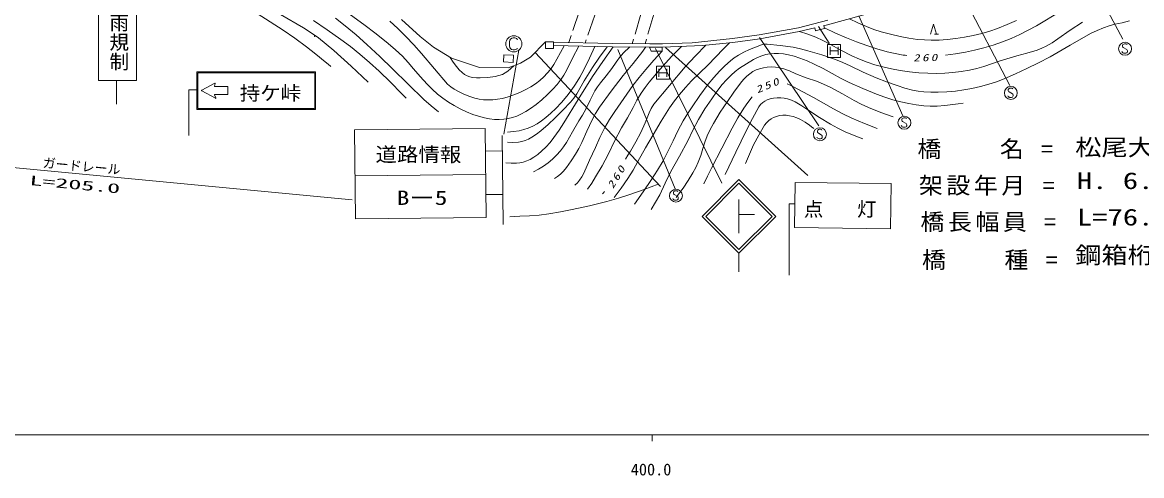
# Model space of a CAD drawing. Units: millimetres, scale not verified. Extents: x 62346 to 702346, y 5380 to 365380.
# Drawn here: x 393522 to 565604, y 184094 to 253767 of the extents above; entities that cross this region are included whole.
import ezdxf
from ezdxf.enums import TextEntityAlignment as Align

# ---------------------------------------------------------------- set-up
doc = ezdxf.new("R2010")
doc.units = ezdxf.units.MM
doc.header["$LTSCALE"] = 1000
doc.linetypes.add('USER6', pattern=[4, 3.2, -0.8])
for name, color, linetype, lineweight in [('S-SUV', 7, 'Continuous', 13), ('S-SUV-HICN', 1, 'Continuous', 13), ('S-SUV-LWCN', 7, 'Continuous', 13)]:
    doc.layers.add(name, color=color, linetype=linetype, lineweight=lineweight)
doc.styles.add('@ＭＳ ゴシック', font='')
doc.styles.add('ＭＳ ゴシック', font='')
doc.styles.get('@ＭＳ ゴシック').set_extended_font_data('@MS Gothic')
doc.styles.get('ＭＳ ゴシック').set_extended_font_data('MS Gothic')

# ---------------------------------------------------------------- blocks, each defined once
blk = doc.blocks.new('BUHIN3')
at = {"color": 7, "linetype": 'Continuous', "lineweight": 13}
blk.add_lwpolyline([(550, 594), (500, 712), (412, 800), (294, 869), (150, 906), (-94, 906), (-288, 869), (-488, 731), (-606, 556), (-656, 306), (-656, -306), (-606, -569), (-512, -725), (-331, -856), (-106, -906), (131, -906), (312, -888), (406, -831), (494, -750), (531, -662)], dxfattribs=at)
blk.add_circle((0, 0), 1244, dxfattribs=at)
blk = doc.blocks.new('BUHIN4')
at = {"color": 7, "linetype": 'Continuous', "lineweight": 13}
blk.add_lwpolyline([(310, 645), (255, 705), (180, 740), (75, 760), (-80, 760), (-210, 725), (-320, 650), (-385, 540), (-390, 425), (-385, 350), (-345, 250), (-275, 195), (270, -120), (330, -210), (370, -335), (360, -455), (325, -550), (255, -640), (100, -685), (-130, -685), (-230, -670), (-325, -625), (-405, -550), (-475, -435)], dxfattribs=at)
blk.add_circle((0, 0), 995, dxfattribs=at)
blk = doc.blocks.new('BUHIN35')
at = {"color": 7, "linetype": 'Continuous', "lineweight": 13}
for p, q in [((-625, 625), (-625, -625)), ((-625, 0), (625, 0)), ((625, 625), (625, -625))]:
    blk.add_line(p, q, dxfattribs=at)
blk.add_lwpolyline([(-1000, -1000), (-1000, 1000), (1000, 1000), (1000, -1000)], close=True, dxfattribs=at)
blk = doc.blocks.new('BUHIN32')
at = {"color": 7, "linetype": 'Continuous', "lineweight": 13}
blk.add_line((146, -746), (746, -746), dxfattribs=at)
blk.add_lwpolyline([(-458, -746), (0, 750), (458, -746)], dxfattribs=at)

msp = doc.modelspace()

# ---------------------------------------------------------------- linework, layer by layer
at = {"layer": 'S-SUV'}
for p, q in [((552836, 269690), (562723, 251189)), ((536763, 260456), (545346, 244074)), ((405218, 259695), (405218, 244845)), ((411055, 244845), (411055, 259695)), ((522900, 254935), (517125, 253365)), ((522147, 254766), (528866, 239415)), ((451814, 254200), (454666, 251579)), ((517376, 254093), (512825, 252943)), ((515918, 253148), (517585, 250597)), ((517125, 253365), (516759, 253277)), ((516871, 252846), (516759, 253277)), ((454666, 251579), (456740, 249966)), ((496509, 250643), (502706, 251295)), ((502706, 251295), (506788, 251853)), ((506882, 251260), (502778, 250700)), ((506788, 251853), (512825, 252943)), ((506844, 251431), (515967, 237845)), ((512949, 252356), (506882, 251260)), ((515337, 252933), (512949, 252356)), ((515454, 252479), (515337, 252933)), ((515429, 252473), (516871, 252846)), ((456740, 249966), (459506, 248266)), ((471662, 248410), (473938, 250775)), ((475168, 250775), (473938, 250775)), ((473938, 250775), (473938, 249772)), ((473938, 249772), (475168, 249772)), ((475168, 249772), (475168, 250775)), ((484224, 250004), (475187, 250206)), ((475198, 250706), (484231, 250504)), ((489965, 249982), (484224, 250004)), ((484231, 250504), (489969, 250482)), ((485059, 249620), (493892, 228158)), ((490191, 249337), (489934, 249982)), ((491961, 249960), (489965, 249982)), ((489969, 250482), (491954, 250460)), ((490883, 249751), (501081, 229057)), ((491887, 249960), (491887, 249337)), ((491954, 250460), (496509, 250643)), ((498092, 250206), (491961, 249960)), ((492399, 249919), (514298, 230223)), ((502778, 250700), (498092, 250206)), ((459506, 248266), (463798, 246826)), ((467568, 248804), (467495, 247684)), ((469873, 249514), (467520, 236572)), ((469032, 248708), (467568, 248804)), ((468959, 247588), (469032, 248708)), ((470107, 247488), (471662, 248410)), ((472371, 249143), (491642, 228541)), ((490191, 249337), (491887, 249337)), ((438602, 246148), (420362, 246148)), ((420362, 240388), (420362, 246148)), ((438602, 246148), (438602, 240388)), ((463798, 246826), (468234, 246797)), ((467495, 247684), (468959, 247588)), ((468234, 246797), (470107, 247488)), ((405218, 244845), (411055, 244845)), ((407973, 244845), (407973, 241202)), ((420482, 240628), (420482, 245908)), ((420602, 246028), (438362, 246028)), ((423110, 244425), (421091, 243328)), ((423052, 243959), (423172, 244375)), ((438482, 245908), (438482, 240628)), ((419126, 243384), (419126, 236392)), ((420482, 243384), (419126, 243384)), ((421091, 243253), (423207, 242093)), ((425101, 243904), (423094, 243904)), ((423111, 242679), (425101, 242679)), ((425101, 243904), (425101, 242679)), ((423268, 242147), (423071, 242619)), ((438602, 240388), (420362, 240388)), ((438362, 240508), (420602, 240508)), ((464657, 237449), (444575, 237236)), ((444575, 237236), (444720, 223565)), ((464803, 223778), (464657, 237449)), ((467289, 236379), (467435, 222708)), ((370166, 233533), (444232, 226493)), ((467314, 234012), (464694, 233984)), ((464732, 230398), (444650, 230185)), ((498028, 223950), (503685, 229607)), ((498593, 223950), (503685, 229041)), ((503685, 229607), (509341, 223950)), ((508776, 223950), (503685, 229041)), ((512312, 229160), (512226, 222224)), ((527105, 228976), (512312, 229160)), ((527019, 222040), (527105, 228976)), ((467386, 227321), (464765, 227293)), ((503685, 221375), (503685, 226536)), ((511393, 225852), (511393, 214918)), ((511393, 225852), (512271, 225852)), ((444720, 223565), (464803, 223778)), ((503685, 218293), (498028, 223950)), ((503685, 218859), (498593, 223950)), ((503685, 224209), (506085, 224209)), ((509341, 223950), (503685, 218293)), ((503685, 218859), (508776, 223950)), ((512226, 222224), (527019, 222040)), ((503685, 218293), (503685, 215434)), ((62346, 190379), (601346, 190379)), ((490346, 190379), (490346, 189379))]:
    msp.add_line(p, q, dxfattribs=at)
at = {"layer": 'S-SUV', "linetype": 'USER6'}
for p, q in [((484089, 262425), (480062, 250597)), ((480465, 259320), (477514, 250654)), ((489727, 258888), (487297, 250492)), ((491695, 258888), (489263, 250485))]:
    msp.add_line(p, q, dxfattribs=at)
at = {"layer": 'S-SUV'}
msp.add_lwpolyline([(491290, 228917), (489118, 228079), (486927, 227298), (485166, 226745), (483376, 226246), (480726, 225590), (478048, 224988), (476261, 224634), (474457, 224338), (472980, 224156), (471499, 224033), (469993, 223954), (468475, 223898)], dxfattribs=at)
for centre, radius, start, end in [((438362, 251548), 120, 0, 90), ((420602, 245908), 120, 90, 180), ((423131, 244387), 43.2, 343.88715, 118.49774), ((438362, 245908), 120, 0, 90), ((421111, 243290), 43.2, 118.49774, 241.28021), ((423094, 243947), 43.2, 163.88715, 270), ((423111, 242636), 43.2, 90, 202.60983), ((423228, 242131), 43.2, 241.28021, 22.60986), ((420602, 240628), 120, 180, 270), ((438362, 240628), 120, 270, 0)]:
    msp.add_arc(centre, radius, start, end, dxfattribs=at)
at = {"layer": 'S-SUV-HICN'}
for points in [[(418017, 264559), (419031, 263722), (420093, 262926), (421545, 261934), (423042, 260985), (426322, 258979), (429626, 257028), (433208, 255005), (436764, 252928), (437931, 252175), (439070, 251368), (440247, 250444), (441395, 249466), (444052, 247034), (446682, 244563)], [(535445, 248725), (536986, 248925), (538525, 249186), (539932, 249483), (541336, 249840), (542774, 250280), (544193, 250776), (545542, 251311), (546876, 251905), (548182, 252555), (549461, 253258), (553169, 255506), (556916, 257706), (558250, 258385), (559620, 259015), (563578, 260689), (567594, 262322)], [(516848, 252934), (518527, 252125), (520235, 251370), (521777, 250756), (523352, 250195), (524908, 249702), (526489, 249264), (527716, 248979), (528953, 248753), (529229, 248712), (529516, 248674)], [(467854, 232202), (468678, 232125), (469494, 232110), (470002, 232160), (470512, 232273), (471057, 232460), (471586, 232707), (472176, 233053), (472748, 233459), (473396, 234002), (473996, 234583), (474644, 235301), (475247, 236060), (476040, 237185), (476783, 238343), (478961, 241906), (481190, 245438), (482757, 247733), (484376, 250004)], [(498616, 250261), (497009, 248616), (495442, 246926), (492995, 244078), (490591, 241185), (490218, 240544), (489896, 239871), (489268, 238342), (488585, 236840), (487818, 235396), (486998, 233980), (486627, 233364), (486255, 232748)], [(459297, 248394), (459757, 247667), (460276, 246961), (460687, 246485), (461146, 246049), (461521, 245766), (461929, 245533), (462325, 245379), (462749, 245280), (463320, 245222), (463910, 245224), (465082, 245317), (466233, 245469), (466787, 245595), (467322, 245779), (467746, 245990), (468142, 246255), (468613, 246653), (469067, 247105)], [(524957, 237454), (522996, 238225), (521058, 239050), (519644, 239732), (518255, 240469), (515143, 242209), (511987, 243905), (511552, 244120), (511100, 244315)], [(505726, 242318), (505071, 241477), (504468, 240604), (503545, 239077), (502673, 237516), (501043, 234446), (499465, 231344), (498881, 230151), (498306, 228954)], [(483030, 227771), (482878, 227588), (482718, 227398)]]:
    msp.add_lwpolyline(points, dxfattribs=at)
at = {"layer": 'S-SUV-LWCN'}
for points in [[(429610, 255122), (433622, 252564), (435428, 251324), (437207, 250031), (438661, 248906), (440084, 247728), (440514, 247355), (440933, 246982)], [(443428, 255319), (446008, 253420), (447902, 251985), (449768, 250496), (450874, 249545), (451941, 248549), (452820, 247622), (453660, 246647), (454670, 245446), (455733, 244275), (456522, 243494), (457351, 242757), (458177, 242113), (459048, 241509), (459916, 240971), (460821, 240481), (461787, 240025), (462781, 239622), (463657, 239327), (464548, 239091), (465324, 238942), (466122, 238851), (466845, 238833), (467566, 238875), (468231, 238971), (468892, 239128), (469534, 239351), (470164, 239634), (470921, 240049), (471657, 240522), (472528, 241165), (473367, 241859), (474235, 242656), (475076, 243510), (475732, 244243), (476345, 245019), (476793, 245677), (477195, 246375), (478110, 248253), (479062, 250120)], [(438273, 254054), (440401, 252629), (442494, 251155), (443964, 250050), (445397, 248897), (446899, 247607), (448361, 246271), (450098, 244588), (451798, 242857), (452158, 242482), (452517, 242107)], [(441687, 254391), (443147, 253243), (444831, 251830), (446475, 250372), (448476, 248520), (450443, 246617), (452820, 244249), (455238, 241925), (456349, 240949), (457506, 240007)], [(449993, 253944), (451258, 252807), (452488, 251619), (453713, 250330), (454898, 248998), (456869, 246623), (458898, 244274), (459376, 243871), (459897, 243510), (460575, 243126), (461294, 242787), (462177, 242437), (463081, 242143), (463738, 241983), (464408, 241883), (465126, 241844), (465846, 241864), (466593, 241944), (467341, 242085), (468219, 242319), (469090, 242614), (470009, 242991), (470909, 243426), (471675, 243856), (472419, 244343), (473079, 244852), (473706, 245413), (474232, 245961), (474711, 246547), (475236, 247312), (475712, 248112), (476271, 249138), (476809, 250170)], [(487636, 225828), (488978, 227700), (490273, 229612), (491174, 231041), (492028, 232508), (492836, 234025), (493592, 235570), (494320, 237115), (495104, 238640), (495767, 239731), (496481, 240792), (497698, 242550), (498968, 244278), (499820, 245295), (500719, 246275), (501532, 247094), (502392, 247875), (502980, 248339), (503600, 248752), (504442, 249196), (505318, 249591), (506229, 249981), (507164, 250315), (507579, 250395), (508013, 250415), (510045, 250212), (512052, 249951), (513182, 249713), (514299, 249415), (516423, 248776), (518536, 248078), (519672, 247621), (520795, 247104), (522777, 246134), (524785, 245220), (526385, 244607), (528021, 244045), (529185, 243675), (530363, 243364), (531224, 243202), (532105, 243098), (533203, 243037), (534306, 243036), (535658, 243097), (537012, 243219), (538268, 243386), (539518, 243613), (540825, 243910), (542116, 244266), (543293, 244649), (544461, 245094), (546224, 245850), (547973, 246666), (549773, 247538), (551552, 248466), (554631, 250284), (557767, 252065), (558753, 252537), (559761, 252952), (560610, 253242), (561485, 253477), (562607, 253720), (563717, 254021)], [(513019, 252373), (514284, 251956), (515525, 251483), (516603, 250989), (517665, 250435), (519340, 249511), (521050, 248637), (522219, 248122), (523421, 247658), (524605, 247263), (525807, 246924), (527123, 246622), (528463, 246376), (529903, 246170), (531348, 246024), (532725, 245939), (534103, 245915), (535351, 245951), (536600, 246047), (537864, 246202), (539117, 246417), (540251, 246666), (541369, 246974), (543871, 247836), (546410, 248647), (547979, 249050), (549529, 249511), (550240, 249788), (550936, 250125), (551833, 250645), (552713, 251225), (554609, 252548), (556534, 253819)], [(520697, 254336), (521986, 253697), (523297, 253114), (524409, 252697), (525551, 252332), (527012, 251940), (528497, 251604), (529822, 251351), (531164, 251157), (532207, 251062), (533265, 251026), (534493, 251047), (535731, 251128), (537055, 251274), (538382, 251482), (539717, 251748), (541047, 252074), (542254, 252431), (543453, 252848), (544922, 253428), (546378, 254067)], [(468096, 236903), (469011, 236979), (469917, 237114), (470607, 237288), (471281, 237521), (471983, 237829), (472658, 238191), (473358, 238640), (474022, 239137), (474796, 239801), (475537, 240517), (476406, 241451), (477233, 242427), (477916, 243321), (478556, 244258), (479221, 245360), (479835, 246495), (480712, 248271), (481548, 250064)], [(468096, 235330), (468950, 235315), (469799, 235360), (470304, 235444), (470803, 235589), (471340, 235817), (471867, 236106), (472567, 236579), (473243, 237109), (474375, 238091), (475452, 239105), (476640, 240275), (477784, 241488), (478288, 242114), (478744, 242778), (479921, 244806), (481154, 246811), (482263, 248426), (483416, 250022)], [(472098, 230789), (472888, 231212), (473651, 231689), (474358, 232201), (475035, 232765), (475656, 233362), (476234, 234001), (476722, 234622), (477167, 235286), (478101, 236962), (479093, 238617), (479636, 239502), (480127, 240414), (480793, 241831), (481516, 243225), (481923, 243877), (482385, 244500), (483300, 245569), (484168, 246676), (484802, 247646), (485484, 248577), (486080, 249217), (486731, 249826), (486820, 249907), (486918, 249994)], [(475322, 229760), (475799, 230071), (476251, 230438), (476727, 230918), (477171, 231451), (477896, 232474), (478564, 233523), (479062, 234395), (479513, 235306), (480282, 237065), (481106, 238799), (481659, 239785), (482264, 240739), (484060, 243187), (485904, 245599), (487421, 247452), (488892, 249344), (489131, 249664), (489371, 249984)], [(480422, 228131), (481055, 229056), (481642, 230019), (482642, 231727), (483586, 233456), (484581, 235507), (485633, 237537), (486555, 239090), (487431, 240683), (488016, 241808), (488652, 242900), (489251, 243747), (489905, 244569), (491594, 246564), (493321, 248511), (494074, 249295), (494846, 250076)], [(484501, 226829), (485569, 228265), (486591, 229743), (487406, 231056), (488171, 232402), (489302, 234461), (490490, 236497), (491729, 238587), (493024, 240653), (493764, 241695), (494553, 242702), (495452, 243747), (496402, 244759), (498887, 247204), (501326, 249688), (501771, 250160), (502221, 250641)], [(478453, 228760), (478846, 229119), (479195, 229518), (479539, 230023), (479836, 230566), (480702, 232569), (481613, 234526), (482307, 236082), (483055, 237612), (483801, 238839), (484606, 240046), (485972, 242068), (487391, 244063), (488355, 245314), (489371, 246534), (490621, 247938), (491887, 249337)], [(490203, 225001), (490880, 226109), (491508, 227254), (492337, 229069), (493223, 230867), (494547, 233194), (495818, 235551), (496629, 237219), (497494, 238860), (498473, 240453), (499509, 242023), (500292, 243122), (501130, 244194), (501797, 244954), (502508, 245673), (503124, 246210), (503783, 246705), (504847, 247416), (505954, 248083), (506559, 248391), (507196, 248647), (507811, 248818), (508441, 248930), (509120, 248988), (509800, 248986), (510556, 248919), (511304, 248793), (512179, 248570), (513035, 248290), (514160, 247846), (515264, 247345), (516661, 246653), (518029, 245908), (519317, 245180), (520632, 244506), (522732, 243590), (524864, 242726), (526111, 242265), (527378, 241861), (528586, 241540), (529808, 241276), (530944, 241089), (532099, 240960), (533118, 240904), (534147, 240908), (535362, 240988), (536584, 241130), (537388, 241243), (538191, 241364)], [(527400, 239227), (525504, 239917), (523626, 240665), (522499, 241175), (521399, 241738), (519622, 242769), (517804, 243755), (516715, 244259), (515604, 244707), (514012, 245263), (512424, 245882), (511449, 246300), (510456, 246661), (509896, 246801), (509314, 246884), (508673, 246912), (508030, 246881), (507447, 246796), (506877, 246651), (506353, 246452), (505852, 246197), (505354, 245875), (504894, 245504), (504378, 244990), (503907, 244436), (502892, 243046), (501931, 241628), (500819, 239945), (499760, 238231), (499266, 237298), (498821, 236327), (498448, 235368), (498128, 234378), (497814, 233324), (497443, 232293), (497044, 231456), (496589, 230643), (495874, 229450), (495109, 228291), (494577, 227571), (494024, 226865)], [(501592, 230393), (503206, 233824), (504864, 237209), (505778, 238989), (506760, 240770), (507029, 241128), (507341, 241442), (507667, 241677), (508031, 241862), (508500, 242026), (508991, 242133), (509550, 242194), (510114, 242194), (510638, 242136), (511160, 242017), (511752, 241807), (512321, 241541), (513379, 240922), (514418, 240243), (516096, 239155), (517795, 238125), (518904, 237519), (520040, 236967), (521392, 236396), (522765, 235865)], [(504703, 232074), (505294, 233521), (505937, 234937), (506751, 236452), (507633, 237965), (507928, 238340), (508267, 238674), (508623, 238931), (509023, 239146), (509472, 239316), (509949, 239432), (510445, 239489), (510939, 239486), (511478, 239419), (512018, 239291), (512598, 239087), (513163, 238825), (513871, 238411), (514546, 237946), (514861, 237715), (515183, 237475)]]:
    msp.add_lwpolyline(points, dxfattribs=at)

# ---------------------------------------------------------------- block references
at = {"layer": 'S-SUV'}
for name, p in [('BUHIN32', (533609, 252724)), ('BUHIN3', (469079, 250468)), ('BUHIN35', (518330, 249381)), ('BUHIN4', (563059, 249707)), ('BUHIN35', (491994, 246022)), ('BUHIN4', (545496, 242918)), ('BUHIN4', (529128, 238343)), ('BUHIN4', (516141, 236572)), ('BUHIN4', (494002, 227126))]:
    msp.add_blockref(name, p, dxfattribs=at)

# ---------------------------------------------------------------- texts
for s, height, rotation, style, p in [('大雨規制', 2199, 270, '@ＭＳ ゴシック', (406619, 258247)), ('ガードレール', 1466, 354.7, 'ＭＳ ゴシック', (396550, 231052))]:
    msp.add_text(s, height=height, rotation=rotation, dxfattribs=dict(at, style=style)).set_placement(p, align=Align.BOTTOM_LEFT)
at = {"layer": 'S-SUV', "style": 'ＭＳ ゴシック'}
for s, height, width, p in [('持ケ峠 ', 2199, 1.05, (426934, 241136)), ('松尾大橋', 2566, 1.15, (555406, 232508)), ('道路情報 ', 2199, 1.1, (447815, 231703)), ('H. 6. 2', 2566, 1.35, (555639, 227374)), ('Bー5  ', 2199, 1.3, (451080, 225046)), ('L=76.0  W=8.5(6.0)', 2566, 1.35, (555639, 221772)), ('鋼箱桁橋', 2566, 1.15, (555406, 215937))]:
    msp.add_text(s, height=height, dxfattribs=dict(at, width=width)).set_placement(p, align=Align.BOTTOM_LEFT)
at = {"layer": 'S-SUV', "style": 'ＭＳ ゴシック', "width": 2}
msp.add_text('L=205.0', height=1466, rotation=354.6, dxfattribs=at).set_placement((394538, 228344), align=Align.BOTTOM_LEFT)
at = {"layer": 'S-SUV', "style": 'ＭＳ ゴシック'}
msp.add_text('400.0', height=1833, dxfattribs=at).set_placement((487065, 183574), align=Align.BOTTOM_LEFT)
at = {"layer": 'S-SUV', "char_height": 1100, "attachment_point": 7, "style": 'ＭＳ ゴシック'}
for s, insert, rotation in [('\\T1.33;\\W1.35;\\Q15;260', (530500, 247749), 1), ('\\T1.33;\\W1.35;\\Q15;250', (506562, 242834), 22.3), ('\\T1.33;\\W1.35;\\Q15;260', (484344, 228102), 58.5)]:
    msp.add_mtext(s, dxfattribs=dict(at, insert=insert, rotation=rotation))
at = {"layer": 'S-SUV', "attachment_point": 7, "style": 'ＭＳ ゴシック'}
for s, insert, char_height in [('\\T1.15;\\W1.05;橋\u3000\u3000名\\~=', (531133, 232742), 2566), ('\\T1.15;\\W1.05;架設年月\\~=', (531366, 227140), 2566), ('\\T2.73;点灯', (513660, 223723), 2199), ('\\T1.15;\\W1.05;橋長幅員\\~=', (531599, 221539), 2566), ('\\T1.15;\\W1.05;橋\u3000\u3000種\\~=', (531833, 215704), 2566)]:
    msp.add_mtext(s, dxfattribs=dict(at, insert=insert, char_height=char_height))

doc.saveas('drawing.dxf')
